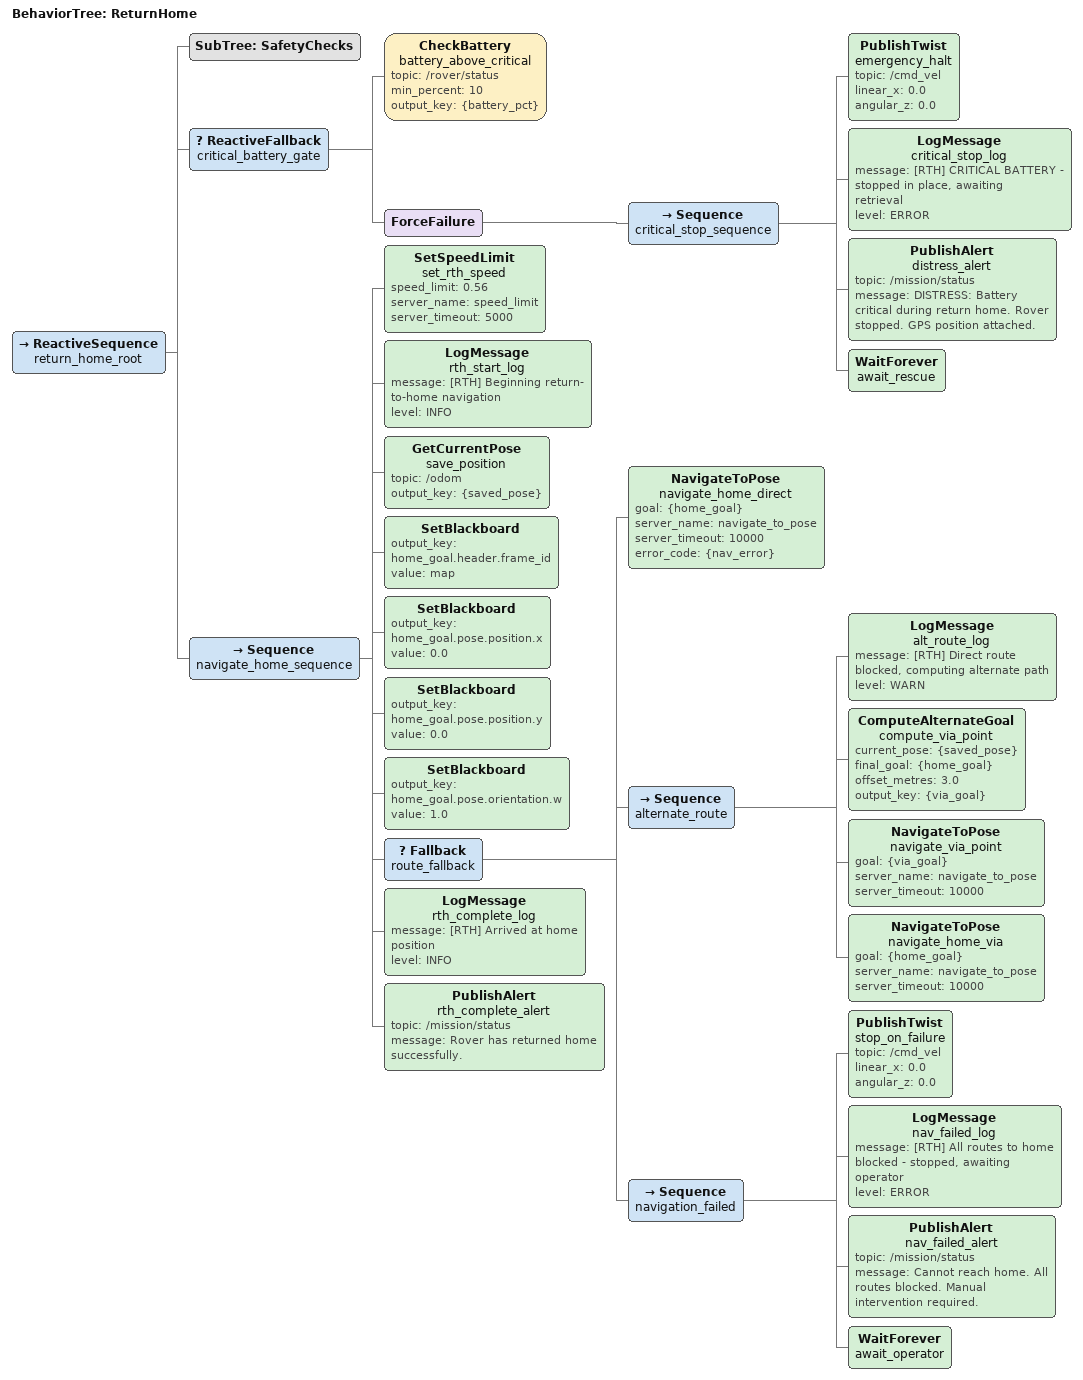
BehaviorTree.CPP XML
<?xml version="1.0" encoding="UTF-8"?>
<root BTCPP_format="4">

  <BehaviorTree ID="ReturnHome">
    <ReactiveSequence name="return_home_root">

      <!-- ===== SAFETY GATE (re-checked every tick) ===== -->
      <SubTree ID="SafetyChecks"/>

      <!-- ===== CRITICAL BATTERY OVERRIDE =====
           If battery drops below 10% during return, stop immediately.
           This overrides the navigation goal. -->
      <ReactiveFallback name="critical_battery_gate">
        <CheckBattery name="battery_above_critical"
                       topic="/rover/status"
                       min_percent="10"
                       output_key="{battery_pct}"/>
        <!-- Battery is critically low: stop and send distress -->
        <ForceFailure>
          <Sequence name="critical_stop_sequence">
            <PublishTwist name="emergency_halt"
                          topic="/cmd_vel"
                          linear_x="0.0"
                          angular_z="0.0"/>
            <LogMessage name="critical_stop_log"
                        message="[RTH] CRITICAL BATTERY - stopped in place, awaiting retrieval"
                        level="ERROR"/>
            <PublishAlert name="distress_alert"
                          topic="/mission/status"
                          message="DISTRESS: Battery critical during return home. Rover stopped. GPS position attached."/>
            <!-- Stay here forever (return RUNNING) until operator intervenes -->
            <WaitForever name="await_rescue"/>
          </Sequence>
        </ForceFailure>
      </ReactiveFallback>

      <!-- ===== RETURN HOME NAVIGATION ===== -->
      <Sequence name="navigate_home_sequence">

        <!-- Enforce reduced speed for return-to-home (2 km/h = 0.56 m/s) -->
        <SetSpeedLimit name="set_rth_speed"
                        speed_limit="0.56"
                        server_name="speed_limit"
                        server_timeout="5000"/>

        <LogMessage name="rth_start_log"
                    message="[RTH] Beginning return-to-home navigation"
                    level="INFO"/>

        <!-- Save current position so we can resume the mission later if needed -->
        <GetCurrentPose name="save_position"
                         topic="/odom"
                         output_key="{saved_pose}"/>

        <!-- Set the home goal (map frame origin or GPS home stored at mission start) -->
        <SetBlackboard output_key="home_goal.header.frame_id" value="map"/>
        <SetBlackboard output_key="home_goal.pose.position.x" value="0.0"/>
        <SetBlackboard output_key="home_goal.pose.position.y" value="0.0"/>
        <SetBlackboard output_key="home_goal.pose.orientation.w" value="1.0"/>

        <!-- Primary route: direct navigation to home -->
        <Fallback name="route_fallback">

          <!-- Attempt 1: direct route via Nav2 -->
          <NavigateToPose name="navigate_home_direct"
                          goal="{home_goal}"
                          server_name="navigate_to_pose"
                          server_timeout="10000"
                          error_code="{nav_error}"/>

          <!-- Attempt 2: if direct route failed (blocked), try alternate via-waypoint.
               Offset 3m perpendicular to the home bearing to route around the obstacle. -->
          <Sequence name="alternate_route">
            <LogMessage name="alt_route_log"
                        message="[RTH] Direct route blocked, computing alternate path"
                        level="WARN"/>

            <ComputeAlternateGoal name="compute_via_point"
                                   current_pose="{saved_pose}"
                                   final_goal="{home_goal}"
                                   offset_metres="3.0"
                                   output_key="{via_goal}"/>

            <!-- Navigate to the via-waypoint first -->
            <NavigateToPose name="navigate_via_point"
                            goal="{via_goal}"
                            server_name="navigate_to_pose"
                            server_timeout="10000"/>

            <!-- Then continue to home -->
            <NavigateToPose name="navigate_home_via"
                            goal="{home_goal}"
                            server_name="navigate_to_pose"
                            server_timeout="10000"/>
          </Sequence>

          <!-- Attempt 3: both routes failed. Stop and alert operator. -->
          <Sequence name="navigation_failed">
            <PublishTwist name="stop_on_failure"
                          topic="/cmd_vel"
                          linear_x="0.0"
                          angular_z="0.0"/>
            <LogMessage name="nav_failed_log"
                        message="[RTH] All routes to home blocked - stopped, awaiting operator"
                        level="ERROR"/>
            <PublishAlert name="nav_failed_alert"
                          topic="/mission/status"
                          message="Cannot reach home. All routes blocked. Manual intervention required."/>
            <WaitForever name="await_operator"/>
          </Sequence>

        </Fallback>

        <!-- Successfully reached home -->
        <LogMessage name="rth_complete_log"
                    message="[RTH] Arrived at home position"
                    level="INFO"/>
        <PublishAlert name="rth_complete_alert"
                      topic="/mission/status"
                      message="Rover has returned home successfully."/>

      </Sequence>

    </ReactiveSequence>
  </BehaviorTree>

  <!-- Include the safety subtree definition -->
  <include path="safety_subtree.xml"/>

</root>
